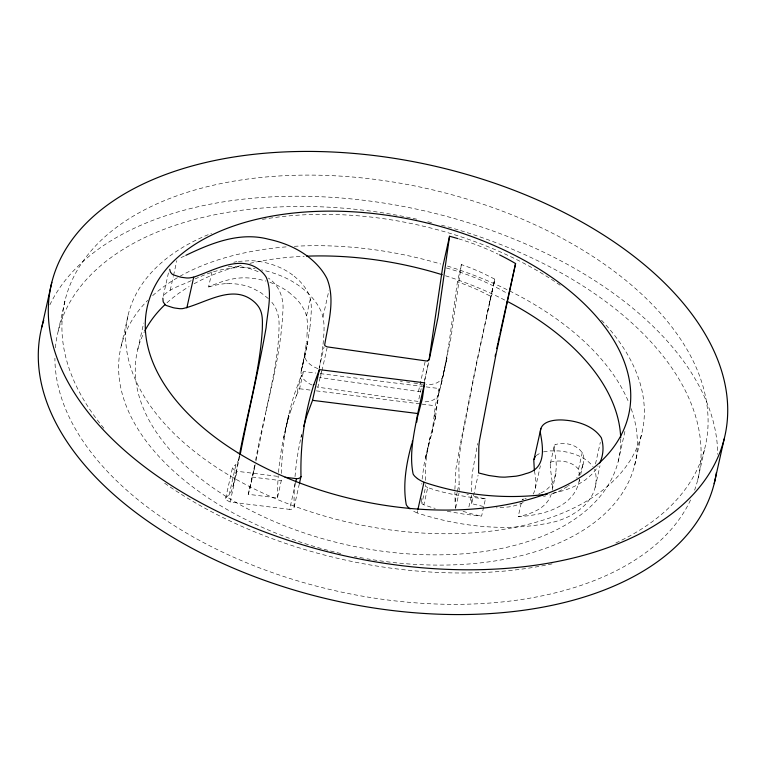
<?xml version="1.0" encoding="UTF-8"?>
<svg xmlns="http://www.w3.org/2000/svg" width="766" height="766" viewBox="0 0 766 766"><rect width="100%" height="100%" fill="white"/><g stroke="black" fill="none" stroke-linecap="round" stroke-linejoin="round"><path stroke-width="0.57" stroke-dasharray="3.83 2.87" d="M425.436 480.416C424.441 459.016 429.496 438.152 435.394 417.776M454.88 489.417L455.952 468.581L461.18 439.598L476.672 361.973L494.779 279.14L482.178 272.878A148.24 85.869 12.6 0 0 461.333 264.548L457.474 281.802C451.672 319.69 448.742 358.21 438.334 395.237C435.519 400.551 428.807 401.959 423.263 401.882M471.502 491.552L471.961 477.161A319.929 185.334 12.6 0 1 472.526 471.76L477.63 443.457M421.827 484.189L421.875 483.346M422.133 479.133L424.077 464.416L430.272 436.792M306.955 335.977C307.405 327.791 308.363 319.096 304.935 311.398M306.907 336.561L306.86 337.136M310.603 321.136C311.207 312.538 312.289 303.508 309.272 295.255A71.066 41.163 12.6 0 0 299.382 280.816L293.704 275.741M427.935 447.162L425.159 459.207L432.187 431.967L435.347 405.788L439.196 388.534L423.78 386.6M435.548 417.097L439.196 388.534M323.06 344.327C323.97 332.731 325.741 320.198 320.178 309.435A88.827 51.456 12.6 0 0 313.677 299.429C304.246 287.825 291.224 279.523 277.263 274.42A66.948 38.779 12.6 0 0 261.532 269.9M306.467 341.301L306.39 342.048M310.326 324.047L310.01 327.034M306.314 342.795L306.151 344.288M322.84 346.385L319.307 368.264M306.065 345.035L303.183 362.988M309.924 327.781L307.032 345.734M579.393 479.727C574.787 507.465 542.156 515.48 518.228 516.581L521.311 502.783M540.978 492.921C557.772 485.663 558.117 465.584 554.153 450.341M461.333 264.548L450.925 337.959L439.052 393.102M582.84 465.058C588.824 448.799 568.698 440.402 555.752 444.5M533.136 494.108C537.253 487.023 535.827 478.501 534.448 470.851M442.911 375.847C441.273 383.067 432.493 385.02 426.078 384.599M254.666 465.173L249.467 490.317A151.936 88.013 12.6 0 1 248.213 494.3L277.426 497.919L281.285 480.665A850.404 492.624 12.6 0 1 281.333 477.323M303.03 363.678L301.143 371.261A24.253 14.047 12.6 0 0 301.019 372.879L301.373 375.11M306.888 346.423L305.002 354.007A24.253 14.047 12.6 0 0 304.868 355.625L305.232 357.856M239.088 456.823L233.869 482.953L231.342 491.437A58.81 34.068 12.6 0 1 230.872 492.5L225.635 498.168A3.706 2.145 12.6 0 0 225.731 498.858L227.138 500.447L230.116 501.979L289.634 509.38L295.733 482.082M255.662 460.079C264.471 410.519 280.586 361.906 282.874 311.35C284.167 298.616 279.274 285.412 268.416 278.058M428.5 362.778L424.69 380.625M255.949 461.008L265.563 413.774M417.642 510.654L417.135 512.933C461.094 527.238 509.476 532.246 554.804 521.77A96.315 55.794 12.6 0 0 571.072 515.298L578.32 510.74L584.391 505.56A106.378 61.625 12.6 0 0 592.865 493.754C596.513 486.151 597.116 477.237 594.675 469.185M253.316 473.062L255.202 464.703M266.175 410.547C271.92 382.866 278.709 355.041 279.035 326.613C279.456 317.651 277.426 308.21 271.116 301.498M302.876 364.357L307.865 341.607M283.679 437.587L288.725 414.971L284.866 432.225M441.206 384.178L447.057 357.961L443.198 375.216M486.075 318.235L494.779 279.14L493.563 284.598M492.347 290.055L476.002 366.617L460.471 446.779L458.844 464.426L459.217 490.384M58.254 330.931L65.263 299.583M121.315 345.619L128.324 314.271M137.765 349.449L143.673 323.032M168.434 272.897L163.091 296.787A16.086 9.316 12.6 0 1 163.723 295.341C171.172 287.623 182.471 285.153 191.835 280.337M170.224 290.257L173.269 276.603M173.528 275.473L176.831 260.689M211.933 271.94L208.582 286.896C220.551 281.658 233.352 277.33 246.575 277.857A47.837 27.71 12.6 0 1 265.974 281.084M225.625 498.427L232.491 467.72M229.13 495.037L235.995 464.34L237.728 461.793A58.81 34.068 12.6 0 0 238.207 460.73L239.892 455.713M233.209 485.73L239.815 456.163M230.116 501.979L236.981 471.272L234.003 469.74L232.596 468.15A3.706 2.145 12.6 0 1 232.5 467.471L235.995 464.34M248.213 494.3L252.071 477.046A151.936 88.013 12.6 0 0 253.316 473.062M249.812 488.967L254.819 466.551M306.572 315.822L310.421 298.568M301.191 371.05L305.04 353.796M301.517 369.815L305.375 352.561M290.668 411.026L296.452 395.467L300.31 378.213L303.441 371.5L315.822 373.061M296.452 395.467L299.583 388.755L303.441 371.5M323.032 316.837L328.882 290.678M300.971 437.587L301.737 434.178M319.116 368.436L324.056 347.008M420.113 383.91L422.2 384.206L418.341 401.461L317.957 387.194L321.557 371.098M420.927 391.55A4.165 2.413 12.6 0 1 418.466 391.503L320.437 377.609L321.71 371.922M321.959 370.782L327.044 348.042M294.125 507.149L299.267 484.112M418.466 391.531L425.073 361.964M424.326 381.535L428.673 362.079M434.332 416.512L438.19 399.258M431.986 432.991L435.844 415.737M423.895 504.784A6.434 3.725 12.6 0 1 421.855 503.626L425.733 486.362A3.236 1.877 12.6 0 1 425.637 486.104L425.446 484.629M489.704 301.852L490.929 296.394L478.319 290.132A148.24 85.869 12.6 0 0 457.474 281.802M455.397 508.576L455.109 501.481L457.168 492.279M457.426 491.13L458.968 484.227M455.674 507.896L459.016 492.95M468.888 506.948L471.463 495.449L469.941 494.989M483.442 506.498L471.732 503.674L478.089 475.236M447.258 511.248A134.117 77.692 12.6 0 0 448.215 511.449L464.435 514.216L481.603 516.121L485.462 498.867A80.229 46.477 12.6 0 1 471.463 495.439M535.281 488.584L540.365 465.833M550.419 463.296L554.278 446.042M555.944 473.331L552.085 490.585L552.458 486.515A114.929 66.575 12.6 0 0 552.458 484.035L550.304 467.595M579.546 475.83L578.522 469.28L582.38 452.026M579.144 481.46L579.661 479.162M580.685 474.556L583.003 464.206M595.498 463.957L600.324 442.355M595.172 487.32L600.008 465.718M618.219 461.343L625.41 429.18M634.669 465.173L641.678 433.815M697.73 479.851L704.739 448.503M582.648 465.91L580.551 471.789L577.717 476.605M551.348 493.907C547.154 508.117 531.403 514.034 518.228 516.581M300.31 378.213L294.517 393.772A850.404 492.624 12.6 0 0 281.361 475.102M576.559 478.147L577.152 477.381M536.008 455.636L540.758 452.744M568.429 485.874L569.291 485.232M567.558 486.506L558.759 491.475L549.126 494.98M540.212 493.323L538.651 494.108M181.035 257.635L184.376 256.035M523.188 502.534L518.917 504.354A54.846 31.77 12.6 0 1 509.112 506.9L498.187 507.848A45.816 26.542 12.6 0 1 496.301 507.839M194.976 278.948L200.079 276.756M200.979 276.392C217.908 269.058 236.79 265.601 255.116 268.732M553.109 493.141L561.67 491.063A96.315 55.794 12.6 0 0 577.937 484.591L585.186 480.033L591.256 474.853A106.378 61.625 12.6 0 0 598.083 466.149M545.823 495.851L543.563 496.378M543.458 451.902L549.643 450.906L558.692 450.925A38.702 22.425 12.6 0 1 567.979 452.352C577.181 454.468 586.45 458.499 592.558 465.958A47.147 27.308 12.6 0 1 593.076 466.59M524.873 498.762L526.242 498.446M233.764 262.269L236.828 261.646M523.484 499.059L522.086 499.336L523.571 499.221M238.379 261.378L251.631 260.66A48.134 27.882 12.6 0 1 293.617 275.77M228.287 266.587L234.54 266.386A37.247 21.572 12.6 0 1 242.774 267.075A33.608 19.476 12.6 0 1 257.261 271.336L259.234 272.265M226.477 283.707L229.618 283.621M485.462 498.867L468.294 496.962L452.074 494.194A134.117 77.692 12.6 0 1 445.372 492.73L437.826 490.815A89.44 51.81 12.6 0 1 435.347 490.096L427.725 487.559L423.866 504.813L431.488 507.351A89.44 51.81 12.6 0 0 433.968 508.069L435.222 508.404M277.522 476.328L236.981 471.272M252.071 477.046L281.285 480.665M320.226 373.607L422.679 386.466M299.583 388.755L310.412 390.114M316.368 390.861L419.921 403.854M422.123 404.132L435.347 405.788M400.245 381.085L402.332 381.382M406.516 381.975L409.657 382.416M413.832 383.019L419.069 383.756M466.896 494.08L468.419 494.53M463.037 511.334L467.605 512.703A80.229 46.477 12.6 0 0 481.603 516.14M316.875 386.84L317.957 387.194M317.928 368.618L317.651 368.513A20.395 11.816 12.6 0 1 305.098 357.856M288.581 292.028L295.523 298.07A71.2 41.24 12.6 0 1 304.897 311.398M268.359 298.596L260.746 292.583L252.397 288.15A33.56 19.437 12.6 0 0 240.112 284.531A37.285 21.592 12.6 0 0 229.628 283.64M578.522 469.28C572.384 461.611 561.038 459.763 551.893 461.754A3.734 2.164 12.6 0 0 550.63 462.444M455.109 501.481L454.889 492.193M471.732 503.674L471.511 495.181M421.587 498.513L421.779 503.358A3.236 1.877 12.6 0 0 421.875 503.616M320.447 377.59A4.787 2.777 12.6 0 1 319.614 377.284M458.681 238.848A167.304 96.918 12.6 0 1 498.063 254.159M446.358 267.966A167.304 96.918 12.6 0 1 507.351 293.464M417.144 512.923A24.522 14.2 12.6 0 1 412.194 510.376M294.546 483.652A834.05 483.145 12.6 0 0 294.163 507.149A6.568 3.801 12.6 0 1 289.672 509.467M295.025 476.653A834.05 483.145 12.6 0 1 301.488 435.327M427.754 487.53A6.434 3.725 12.6 0 1 425.705 486.372M277.464 497.919A850.404 492.624 12.6 0 1 278.269 475.734M278.537 472.43A850.404 492.624 12.6 0 1 290.64 411.026M208.697 286.991A68.404 39.621 12.6 0 1 226.401 283.564M312.212 385.087A20.395 11.816 12.6 0 1 301.249 375.11M269.891 282.338A47.837 27.71 12.6 0 1 288.476 292.066M554.393 450.36A32.603 18.882 12.6 0 1 554.393 445.19M554.488 445.19A3.734 2.164 12.6 0 1 555.771 444.529M550.534 467.614A32.603 18.882 12.6 0 1 550.534 462.444M49.847 304.897A345.207 199.974 12.6 0 1 421.731 210.267A345.207 199.974 12.6 0 1 717.704 454.315M620.719 438.947A246.681 142.897 12.6 0 1 346.356 544.741A246.681 142.897 12.6 0 1 144.343 331.898M166.978 302.79A246.681 142.897 12.6 0 1 189.116 286.589M194.104 283.736A246.681 142.897 12.6 0 1 241.807 265.295M249.907 263.332A246.681 142.897 12.6 0 1 304.246 256.275M445.486 275.77A246.681 142.897 12.6 0 1 505.148 300.272M103.86 428.204A328.317 190.188 12.6 0 1 200.366 188.474A328.317 190.188 12.6 0 1 631.835 285.392A328.317 190.188 12.6 0 1 615.5 543.142M552.027 563.881A328.317 190.188 12.6 0 1 162.469 481.651M601.463 320.188A263.571 152.683 12.6 0 1 538.479 521.531A263.571 152.683 12.6 0 1 183.802 442.566A263.571 152.683 12.6 0 1 211.512 233.362M262.403 219.411A263.571 152.683 12.6 0 1 562.292 286.695M441.494 225.166A328.317 190.188 12.6 0 1 694.609 490.135M690.559 499.968A328.317 190.188 12.6 0 1 336.781 591.065A328.317 190.188 12.6 0 1 54.913 358.22M55.382 347.793A328.317 190.188 12.6 0 1 417.413 219.325M427.821 221.719A328.317 190.188 12.6 0 1 433.527 223.117M631.155 408.623A263.571 152.683 12.6 0 1 367.029 558.807M363.591 558.203A263.571 152.683 12.6 0 1 354.428 556.461M340.746 553.502A263.571 152.683 12.6 0 1 147.723 300.358M152.664 295.647A263.571 152.683 12.6 0 1 287.489 246.776M294.345 246.317A263.571 152.683 12.6 0 1 440.747 264.021M447.459 266.061A263.571 152.683 12.6 0 1 629.058 403.117"/><path stroke-width="1.15" d="M162.861 298.185L163.187 301.814L165.063 304.629A6.415 3.715 12.6 0 0 166.394 305.529L173.106 307.673A49.081 28.428 12.6 0 0 175.002 308.056L179.531 308.66A14.822 8.589 12.6 0 0 182.624 308.621C205.738 303.432 233.41 282.616 254.858 302.436A35.121 20.347 12.6 0 1 257.836 305.739A33.991 19.696 12.6 0 1 259.54 308.344C263.102 314.749 262.374 322.304 262.317 329.351C259.789 372.017 247.226 413.2 239.442 455.033M313.888 384.484L319.393 369.624L424.594 382.828L417.738 413.535C414.071 433.23 409.034 454.133 413.133 474.049A16.488 9.556 12.6 0 0 415.095 476.596L417.422 478.568M424.594 382.828L422.344 398.684L417.192 418.159M417.125 419.174L416.723 422.181M457.771 238.58A167.304 96.918 12.6 0 0 449.565 236.254L438.075 317.105L429.41 358.794A7.038 4.079 12.6 0 1 429.037 359.8L427.734 360.786M429.075 359.79L442.7 266.98L449.556 236.273M495.114 356.391L495.573 354.208M496.761 348.654L497.957 343.072M498.197 341.962L499.432 336.236M499.93 333.947L500.428 331.659M500.677 330.51L515.575 263.619L496.004 354.371L479.392 441.053A319.929 185.334 12.6 0 0 478.827 446.454L478.597 472.967L488.823 475.514L499.25 476.95A45.816 26.542 12.6 0 0 505.053 477.141L515.978 476.193A54.846 31.77 12.6 0 0 525.782 473.647C546.053 468.926 543.324 448.819 540.461 433.384C539.015 420.323 556.48 419.203 565.557 420.218A38.702 22.425 12.6 0 1 574.835 421.645C584.037 423.761 593.305 427.801 599.424 435.251A47.147 27.308 12.6 0 1 601.339 437.798C603.991 446.032 603.503 455.234 599.721 463.047M41.804 327.101L51.82 282.319M186.847 307.846L193.712 277.139C215.026 270.072 241.855 253.259 261.723 271.729A35.121 20.347 12.6 0 1 264.691 275.032A33.991 19.696 12.6 0 1 266.405 277.637C272.715 293.493 267.43 311.36 266.108 327.676C258.659 370.122 248.347 412.012 240.246 454.334M303.748 426.327A834.05 483.145 12.6 0 1 306.994 415.182L312.538 400.331L319.393 369.624M295.733 482.082L296.499 478.673L285.096 477.266M299.458 483.26L300.99 476.442A834.05 483.145 12.6 0 1 313.859 384.475M417.901 509.514L424 482.226A24.522 14.2 12.6 0 1 417.413 478.568M534.342 470.238L533.797 460.318L540.873 428.596M714.18 483.681L724.196 438.899A345.207 199.974 12.6 0 0 262.163 153.468A345.207 199.974 12.6 0 0 177.664 489.455A345.207 199.974 12.6 0 0 724.196 438.899M411.763 443.686C406.334 463.286 402.6 484.687 406.267 504.756A16.488 9.556 12.6 0 0 408.23 507.303L410.049 508.892M412.137 442.394L412.501 441.101M534.017 459.294L535.319 456.479M185.851 255.346C211.368 243.061 239.691 231.619 268.397 239.193A66.948 38.779 12.6 0 1 284.129 243.712C298.089 248.816 311.111 257.117 320.542 268.722A88.827 51.456 12.6 0 1 327.034 278.728C335.585 299.937 328.078 323.683 324.65 345.16A2.671 1.551 12.6 0 0 325.081 345.725L325.196 345.82A4.787 2.777 12.6 0 0 327.312 346.883L425.331 360.824A4.165 2.413 12.6 0 0 427.792 360.843M193.712 277.139L189.489 277.914A14.822 8.589 12.6 0 1 186.387 277.953L181.868 277.359A49.081 28.428 12.6 0 1 179.962 276.976L173.26 274.822A6.415 3.715 12.6 0 1 171.929 273.931L170.387 271.968L169.726 269.306M547.412 494.118C506.202 499.691 463.411 495.478 424 482.226M312.538 400.331L417.738 413.535M499.585 254.906A167.304 96.918 12.6 0 1 515.623 263.581M301.057 476.462A6.568 3.801 12.6 0 1 296.538 478.76M716.402 472.593A345.207 199.974 12.6 0 1 332.779 600.19A345.207 199.974 12.6 0 1 43.739 320.293M144.841 330.912A246.681 142.897 12.6 0 1 165.284 304.361M306.63 256.179A246.681 142.897 12.6 0 1 442.212 274.735M507.207 301.344A246.681 142.897 12.6 0 1 620.69 437.788M237.699 452.677A246.681 142.897 12.6 0 0 628.235 416.551A246.681 142.897 12.6 0 0 298.079 212.594A246.681 142.897 12.6 0 0 237.699 452.677"/></g></svg>
